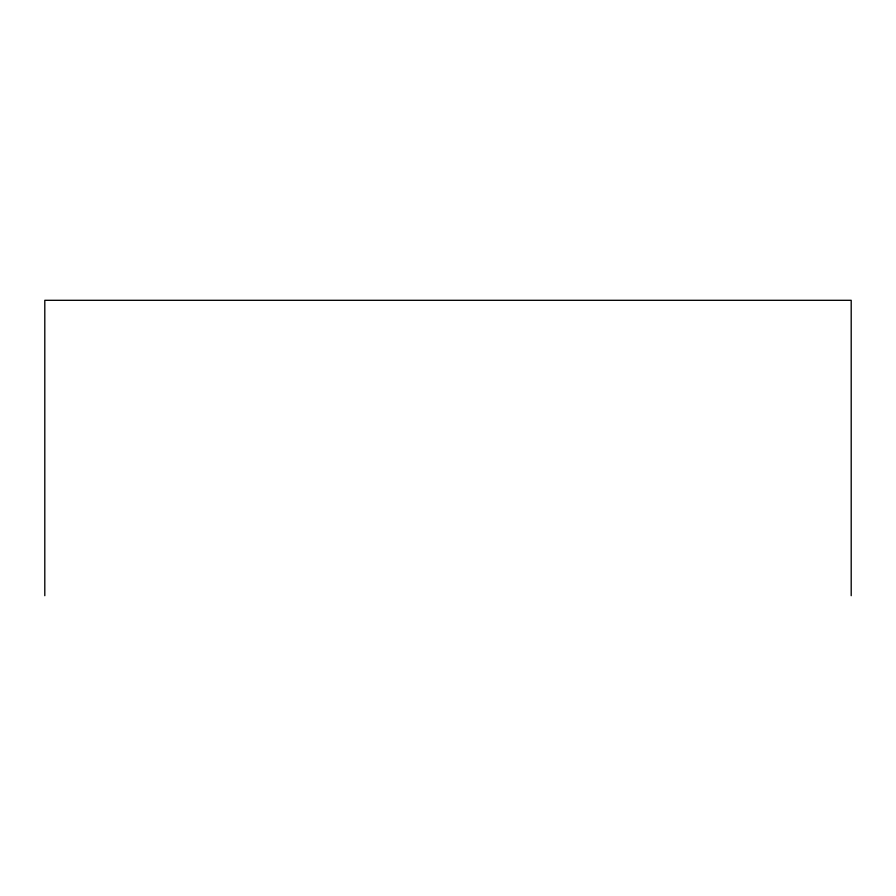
<?xml version="1.0" encoding="UTF-8"?>
<svg xmlns="http://www.w3.org/2000/svg" width="896" height="896" viewBox="0 0 896 896"><rect width="100%" height="100%" fill="white"/><g stroke="black" fill="none" stroke-linecap="round" stroke-linejoin="round"><path stroke-width="1.34" d="M851.2 595.694L851.2 300.306L44.8 300.306L44.8 595.694"/></g></svg>
